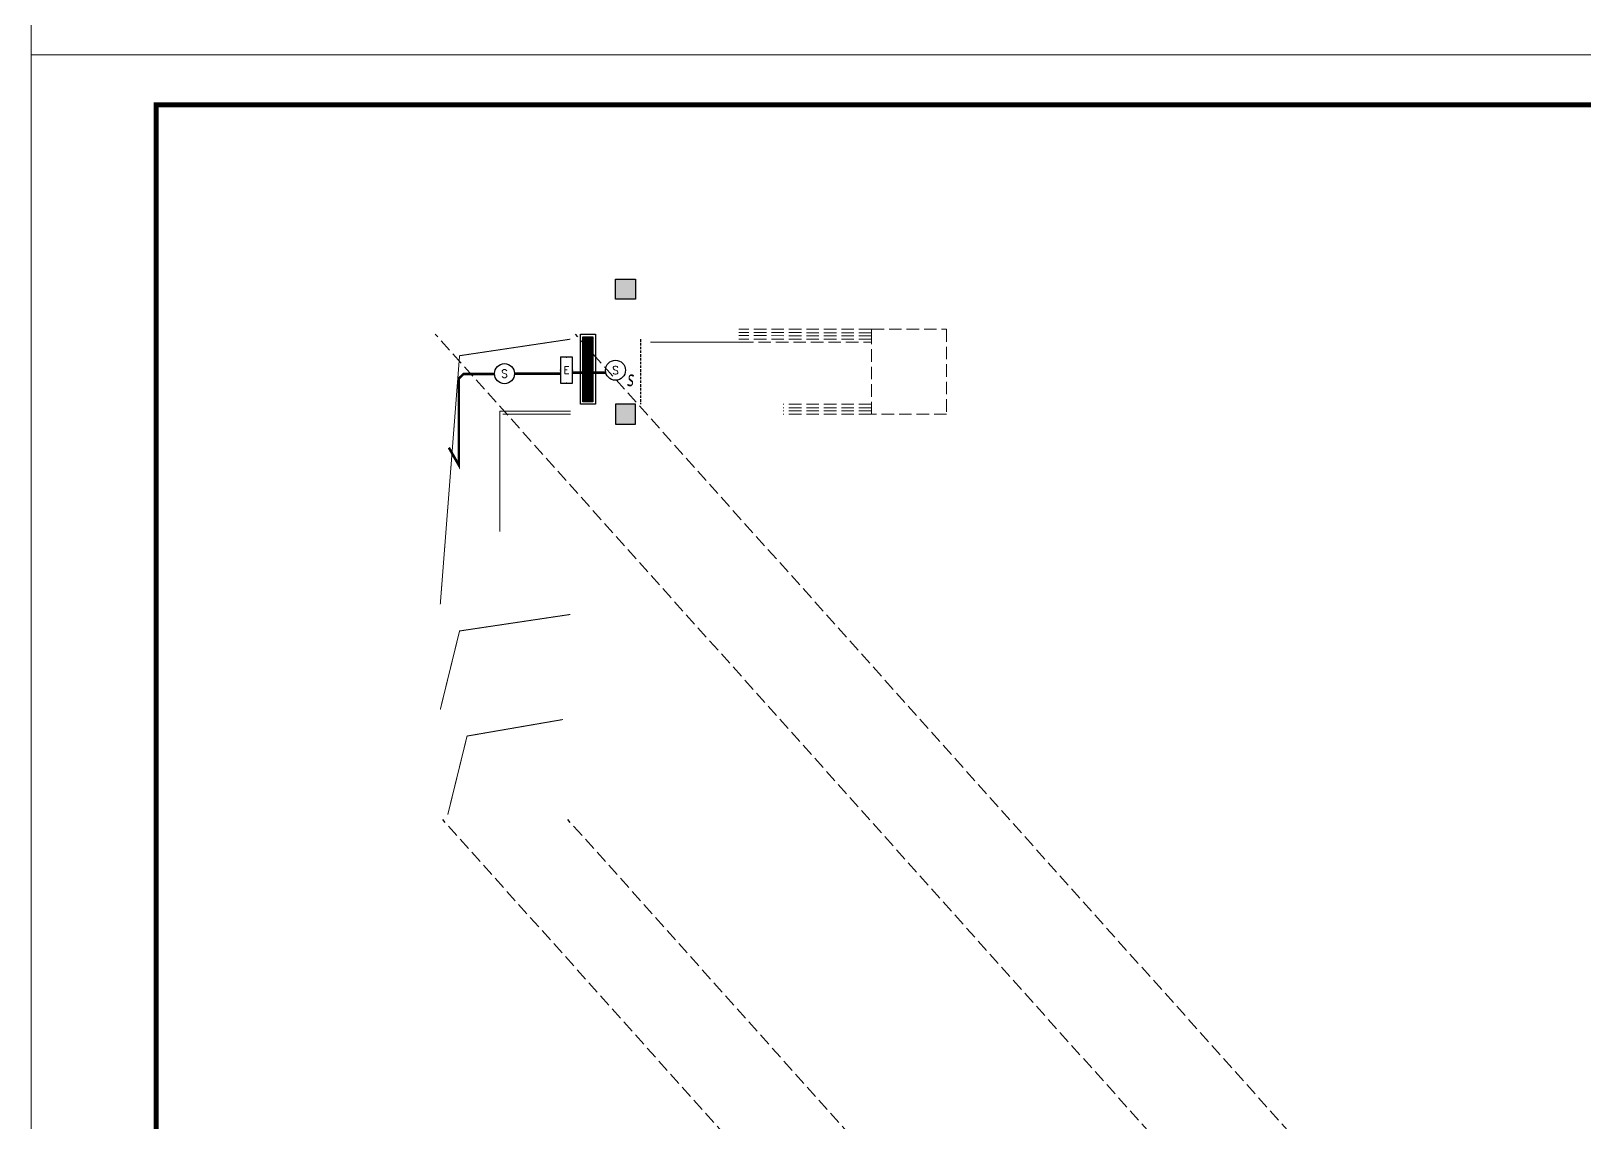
# Model space of a CAD drawing. Extents: x 2803505 to 5851001, y -1372902 to 24339.
# Drawn here: x 3242160 to 3273220, y -710595 to -688779 of the extents above; entities that cross this region are included whole.
import ezdxf
from ezdxf.enums import TextEntityAlignment as Align
from ezdxf.xclip import XClip

# ---------------------------------------------------------------- set-up
doc = ezdxf.new("R2010")
doc.units = 0
doc.header["$LTSCALE"] = 1000
doc.header["$MEASUREMENT"] = 0
doc.header["$XCLIPFRAME"] = 2
for name, pattern in [('#P_--_20B1_001_t3$0$DASH', [0.35, 0.25, -0.1]), ('__DASH', [0.35, 0.25, -0.1]), ('DASH', [0.35, 0.25, -0.1]), ('DOTE', [2.4200000000000004, 2, -0.2, 0.02, -0.2]), ('HIDDEN', [0.375, 0.25, -0.125])]:
    doc.linetypes.add(name, pattern=pattern)
doc.layers.get('0').update_dxf_attribs({"linetype": 'CONTINUOUS'})
for name, color, linetype in [('!!电气', 1, 'CONTINUOUS'), ('DIM-照明', 7, 'CONTINUOUS'), ('EQUIP-照明', 3, 'CONTINUOUS'), ('WIRE-应急', 1, 'DASH'), ('审核', 1, 'CONTINUOUS')]:
    doc.layers.add(name, color=color, linetype=linetype)
for name, color, linetype, lineweight in [('DOTE', 19, 'DOTE', 9), ('PUB_HATCH', 8, 'CONTINUOUS', 9), ('STAIR', 252, 'CONTINUOUS', 20), ('图框', 147, 'CONTINUOUS', 20), ('平面-看线', 252, 'CONTINUOUS', 15)]:
    doc.layers.add(name, color=color, linetype=linetype, lineweight=lineweight)
doc.styles.add('_TEL_DIM', font='SIMPLEX', dxfattribs={"width": 0.8, "height": 3.5, "bigfont": 'HZTXT'})
doc.styles.add('HZTXT', font='gbeitc.shx', dxfattribs={"width": 0.8, "height": 400, "bigfont": 'hztxt.shx'})

# ---------------------------------------------------------------- blocks, each defined once
blk = doc.blocks.new('A$C74D73064')
at = {"layer": 'DOTE', "color": 252}
for p, q in [((-47044.96489887079, 93136.92275867716), (-47044.96489887079, 8148.87607650971)), ((-41594.96489887079, 93136.92275867716), (-41594.96489887079, 8148.87607650971)), ((-36144.96489887056, 93136.92275867716), (-36144.96489887056, 8148.87607650971))]:
    blk.add_line(p, q, dxfattribs=at)
blk = doc.blocks.new('A$C110D7C8B')
h = blk.add_hatch()
h.set_pattern_fill('ANSI32', color=252, scale=7, angle=135)
h.set_pattern_definition([(180, (-705542.5179923946, -984740.2321152245), (-3.552713678800501e-15, -33.33750000000001), []), (180, (-705553.6304971946, -984729.1196104245), (-3.552713678800501e-15, -33.33750000000001), [])])
h.paths.add_polyline_path([(50, -1350.000000041677), (250.0000000000582, -1350.000000041677), (249.9999999999418, -50), (50, -50)])
at = {"color": 252}
for points in [[(0, 0), (300, 0), (300, -1400.000000041677), (0, -1400.000000041677)], [(50, -50), (250, -50), (250, -1350.000000041677), (50, -1350.000000041677)]]:
    blk.add_lwpolyline(points, close=True, dxfattribs=at)
blk = doc.blocks.new('A$C028C60F5')
at = {"color": 252}
blk.add_lwpolyline([(400.0000000717118, -1.851003617048264e-07), (0, 0), (-1.851003617048264e-07, -400.0000001632143), (399.9999998866115, -400.0000003483146)], close=True, dxfattribs=at)
at = {"layer": 'PUB_HATCH', "color": 252}
blk.add_solid([(-1.851003617048264e-07, -400.0000001632143), (399.9999998866115, -400.0000003483146), (0, 0), (400.0000000717118, -1.851003617048264e-07)], dxfattribs=at)
blk = doc.blocks.new('A$C28781836')
at = {"color": 252, "const_width": 20}
for points in [[(-10119.74675783236, -5500.243901853333), (-9734.167879659159, -530.5246518856147), (-7519.74645551201, -200.2097836569883)], [(-10119.74482251349, -7600.249561245553), (-9734.163560814166, -6030.524345523096), (-7519.742136667017, -5700.209477294469)], [(-9969.746456323192, -9700.245550757623), (-9584.167872510036, -8130.523613388767), (-7669.746456337685, -7800.20874516014)]]:
    blk.add_lwpolyline(points, dxfattribs=at)
at = {"layer": 'STAIR', "color": 252, "linetype": '#P_--_20B1_001_t3$0$DASH'}
for p, q in [((-1500, 0), (-4152.000000014203, 1.047737896442413e-09)), ((-1499.999999999884, -69.99999995273538), (-4152.000000013737, -69.75341075321194)), ((-1500.000000000116, -129.9999999527354), (-4152.000000013388, -129.7534107532119)), ((-1500.000000001164, -200), (-4152.000000012922, -199.9999999989523)), ((-4111.199999980512, -260.0000000090804), (-1500.000000001164, -260.0000000224682)), ((-1500, -1500.000000031665), (-3267.999999990105, -1499.999999998952)), ((-1499.999999999884, -1569.9999999844), (-3267.999999989639, -1569.754457053379)), ((-1500.000000000116, -1629.9999999844), (-3267.999999989115, -1629.754457012867)), ((-1500.000000001164, -1700.000000031665), (-3267.999999989115, -1699.754457054427))]:
    blk.add_line(p, q, dxfattribs=at)
at = {"layer": 'STAIR', "color": 252}
for p, q in [((-5920, -259.9999999997672), (-4111.19999998057, -260.0000000090804)), ((-8869.74283019395, -1700.246588996262), (-7519.746456208813, -1700.246589469374))]:
    blk.add_line(p, q, dxfattribs=at)
at = {"layer": 'STAIR', "color": 252, "linetype": '#P_--_20B1_001_t3$0$DASH'}
blk.add_lwpolyline([(-1500, 0), (0, 0), (0, -1700.000000028405), (-1500, -1700.000000028405)], close=True, dxfattribs=at)
at = {"layer": 'STAIR', "color": 252}
blk.add_lwpolyline([(-7519.746456187801, -1640.246589469374), (-8929.755123912648, -1640.246588975191), (-8929.755124753749, -4040.246135032154)], dxfattribs=at)
at = {"layer": '审核', "color": 252, "linetype": 'HIDDEN', "ltscale": 0.2}
blk.add_line((-6119.755594726943, -200.1547837678809), (-6119.682242507813, -1500.172692473629), dxfattribs=at)
at = {"layer": '平面-看线', "color": 252}
for p, q in [((-1500.000000001164, -200), (-1500, 0)), ((-1500.000000001164, -1700.000000031665), (-1500, -1500.000000031665))]:
    blk.add_line(p, q, dxfattribs=at)
at = {"color": 252, "xscale": -1}
blk.add_blockref('A$C028C60F5', (-6219.744254106772, 999.753149292781), dxfattribs=at)
at = {"color": 252}
for name, p in [('A$C110D7C8B', (-7319.746456009045, -100.2399003441678)), ('A$C028C60F5', (-6619.744458064088, -1500.248004525783))]:
    blk.add_blockref(name, p, dxfattribs=at)
blk = doc.blocks.new('A$C7F3A17C0')
at = {"color": 251, "linetype": '__DASH', "true_color": 0x636466}
for p, q in [((22902.27094201744, 33464.56624208507), (5579.640258559957, 52818.60173579375)), ((25702.27094089426, 33464.56624208507), (8379.640257436782, 52818.60173579375)), ((23052.27163664997, 23764.56650227751), (5729.640953192487, 43118.60199598619)), ((25552.46730292588, 23764.56650227751), (8229.836619468406, 43118.60199598619))]:
    blk.add_line(p, q, dxfattribs=at)
blk.add_blockref('A$C28781836', (15799.38740952499, 52918.84754674346))
ref = blk.add_blockref('A$C74D73064', (61886.2688948838, 6790.932014730526))
XClip(ref).set_block_clipping_path([(-52083.80424523528, 10173.634474907187), (1916.182622306107, 29673.634473730403)])
blk = doc.blocks.new('$equip$00001838')
blk.add_circle((0, 0), 0.5)
at = {"style": '_TEL_DIM'}
blk.add_attdef('$TEXT$', text='', height=0.4, dxfattribs=at).set_placement((0, 0), align=Align.MIDDLE_CENTER)
at = {"style": '_TEL_DIM', "flags": 1}
blk.add_attdef('A', text='', height=2e-05, dxfattribs=at).set_placement((0, 0), align=Align.MIDDLE_CENTER)
blk = doc.blocks.new('$equip$00002534')
for p, q in [((-0.7200000000011642, 0.6599999999998545), (-0.7200000000011642, 0)), ((0.7200000000011642, 0.6599999999998545), (-0.7200000000011642, 0.6599999999998545)), ((-0.7200000000011642, 0), (0.7200000000011642, 0)), ((0.7200000000011642, 0), (0.7200000000011642, 0.6599999999998545))]:
    blk.add_line(p, q)
at = {"const_width": 0.04}
blk.add_lwpolyline([(-0.7200000000011642, 0.6599999999998545), (-0.7200000000011642, 0), (0.7200000000011642, 0), (0.7200000000011642, 0.6599999999998545), (-0.7200000000011642, 0.6599999999998545), (-0.7200000000011642, 0)], dxfattribs=at)
for p in [(-0.7200000000011642, 0.3299999999981083), (0, 0.6599999999998545), (0, 0), (0.7200000000011642, 0.3299999999981083)]:
    blk.add_point(p)
at = {"color": 7, "style": '_TEL_DIM'}
blk.add_attdef('$TEXT$', text='', height=0.4, dxfattribs=at).set_placement((0, 0.3299999999981083), align=Align.MIDDLE_CENTER)
at = {"color": 7, "style": '_TEL_DIM', "flags": 1}
blk.add_attdef('A', text='', height=2e-05, dxfattribs=at).set_placement((0, 0), align=Align.MIDDLE_CENTER)

msp = doc.modelspace()

# ---------------------------------------------------------------- linework, layer by layer
at = {"layer": 'WIRE-应急', "color": 1, "const_width": 50}
for points in [[(3250510.811354809, -697101.8665261318), (3250710.570519392, -697453.4227556799), (3250710.570519392, -695720.9678186991), (3250804.818796839, -695630.1860515049), (3251423.579920583, -695630.1860515049)], [(3251823.450334986, -695623.8408039666), (3252742.937765465, -695623.8408039666)], [(3253651.101697092, -695605.4166448876), (3252980.537765444, -695605.4166446313)]]:
    msp.add_lwpolyline(points, dxfattribs=at)
at = {"layer": '图框'}
for points in [[(3242159.660867011, -629853.5751154525), (3326259.660867011, -629853.5751154525), (3326259.660867011, -689253.5751154525), (3242159.660867011, -689253.5751154525)], [(3242159.660867011, -689253.5751154525), (3326259.660867011, -689253.5751154525), (3326259.660867011, -748653.5751154525), (3242159.660867011, -748653.5751154525)]]:
    msp.add_lwpolyline(points, close=True, dxfattribs=at)
at = {"layer": '图框', "const_width": 100}
msp.add_lwpolyline([(3325259.660867011, -747653.5751154525), (3325259.660867011, -690253.5751154525), (3244659.660867011, -690253.5751154525), (3244659.660867011, -747653.5751154525)], close=True, dxfattribs=at)

# ---------------------------------------------------------------- block references
at = {"layer": '!!电气'}
for p in [(3244659.660867011, -747653.5751154526), (3244659.660867011, -808053.5751154526)]:
    msp.add_blockref('A$C7F3A17C0', p, dxfattribs=at)
at = {"layer": 'EQUIP-照明', "color": 6}
ref = msp.add_blockref('$equip$00001838', (3251623.414323397, -695623.8470539782), dxfattribs=dict(at, xscale=400, yscale=400, zscale=400))
ref.add_attrib('$TEXT$', 'S', dxfattribs={"layer": '0', "color": 7, "height": 160, "style": '_TEL_DIM'}).set_placement((3251623.414323397, -695623.8470539782), align=Align.MIDDLE_CENTER)
at = {"layer": 'EQUIP-照明'}
ref = msp.add_blockref('$equip$00002534', (3252980.537765465, -695553.0733688197), dxfattribs=dict(at, xscale=360, yscale=360, zscale=360, rotation=90))
ref.add_attrib('$TEXT$', 'E', dxfattribs={"layer": '0', "color": 7, "height": 144, "style": '_TEL_DIM'}).set_placement((3252861.737765466, -695553.0733688197), align=Align.MIDDLE_CENTER)
at = {"layer": 'EQUIP-照明', "color": 6}
ref = msp.add_blockref('$equip$00001838', (3253842.348401314, -695555.4270607136), dxfattribs=dict(at, xscale=400, yscale=400, zscale=400))
ref.add_attrib('$TEXT$', 'S', dxfattribs={"layer": '0', "color": 7, "height": 160, "style": '_TEL_DIM'}).set_placement((3253842.348401314, -695555.4270607136), align=Align.MIDDLE_CENTER)

# ---------------------------------------------------------------- texts
at = {"layer": 'DIM-照明', "color": 7, "style": 'HZTXT', "width": 0.7}
msp.add_text('s', height=350.0000000000001, rotation=359.999465109586, dxfattribs=at).set_placement((3254053.820071804, -695880.8947805702, -1.645961674512364e-06))

doc.saveas('drawing.dxf')
